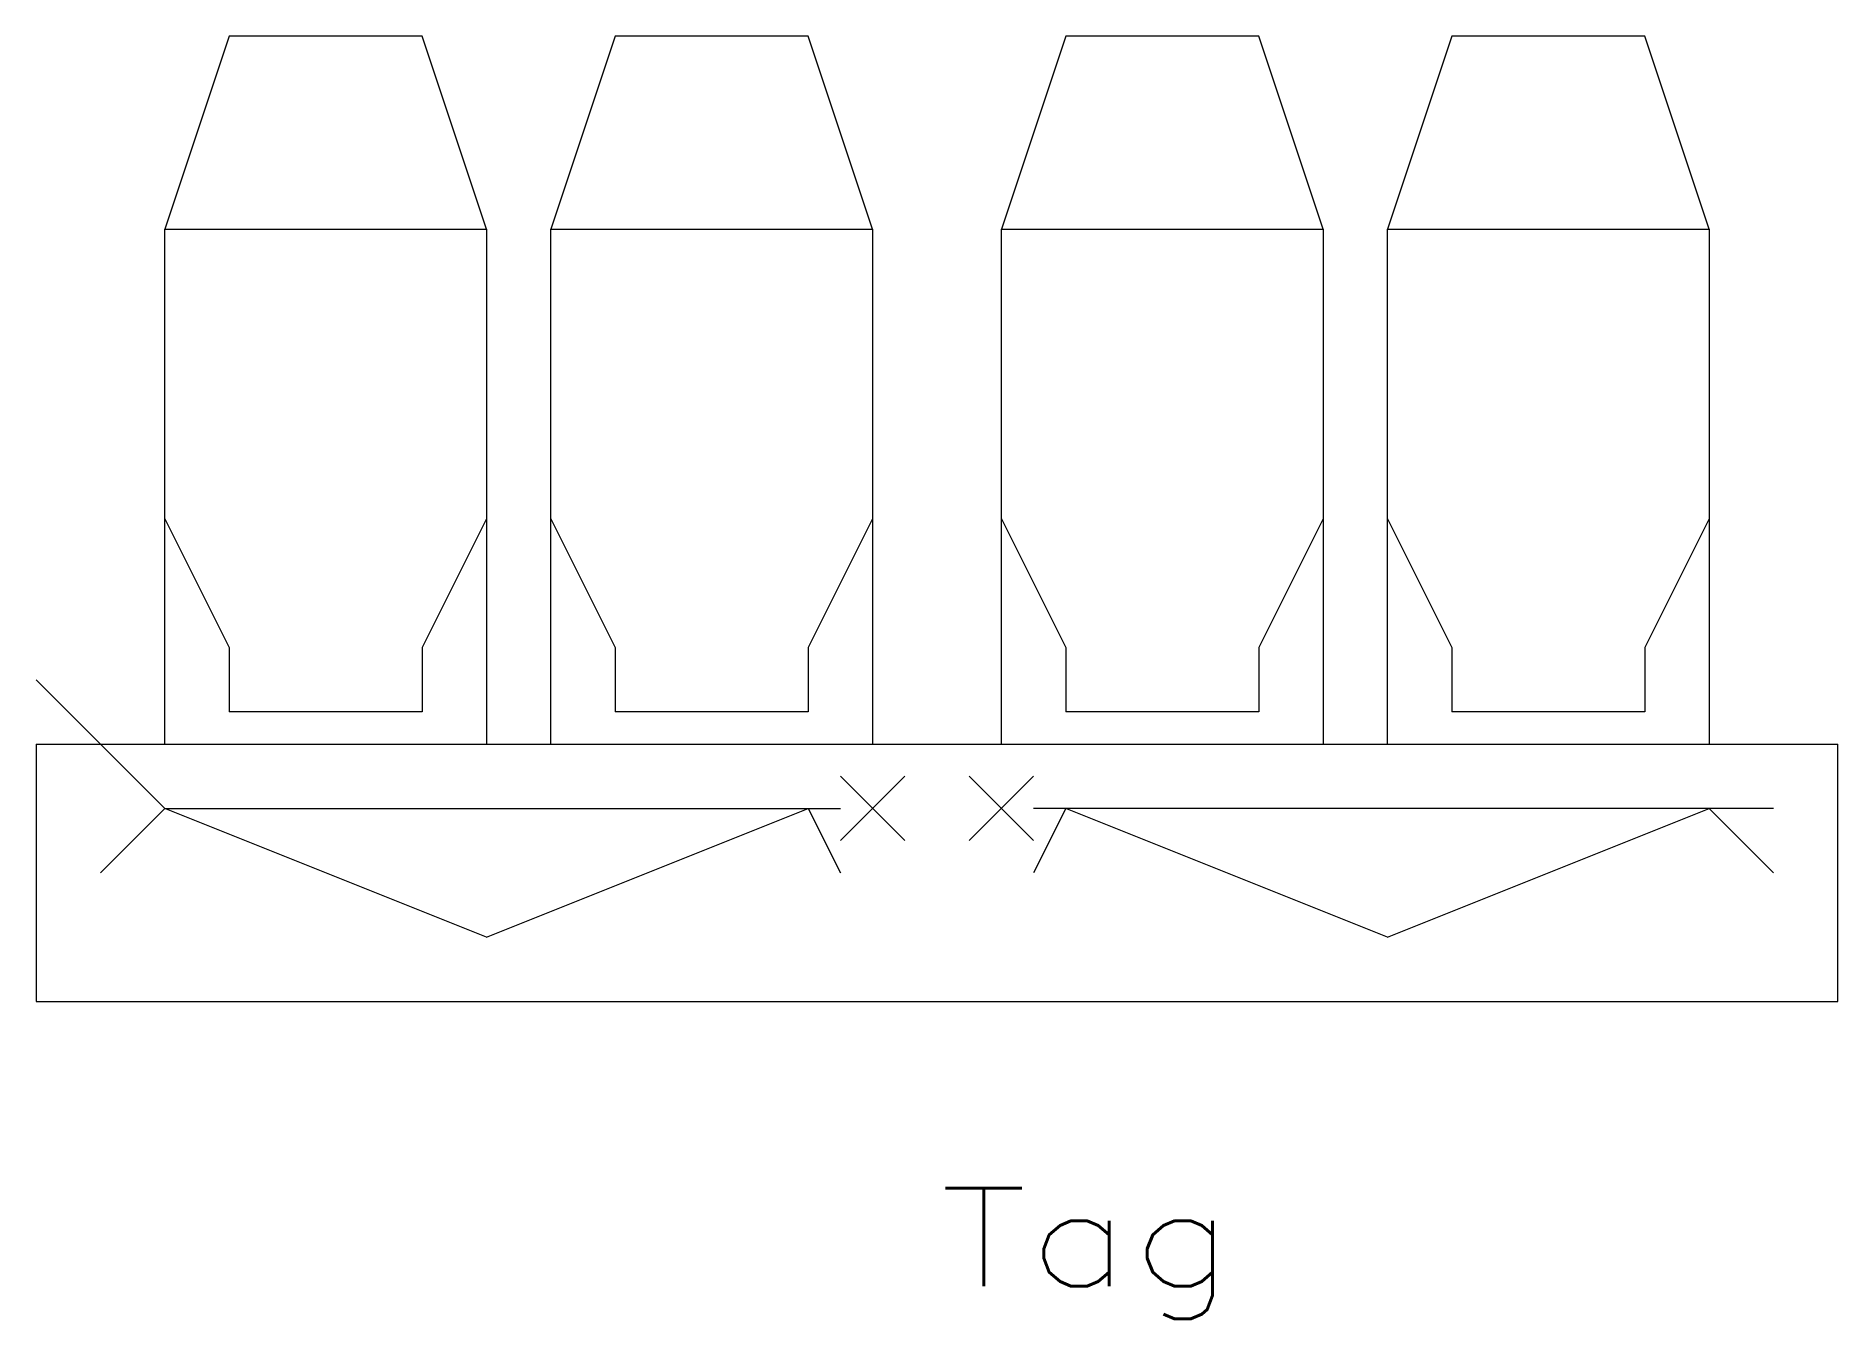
# Model space of a CAD drawing. Header units: inches. Extents: x -17.5 to 17.5, y -14.9 to 10.
import ezdxf
from ezdxf.enums import TextEntityAlignment as Align

# ---------------------------------------------------------------- set-up
doc = ezdxf.new("R2010")
doc.units = ezdxf.units.IN
doc.header["$MEASUREMENT"] = 0
doc.layers.get('0').update_dxf_attribs({"lineweight": 0})
doc.layers.add('1', color=7, linetype='Continuous', lineweight=0)
doc.styles.add('_TCW_TXTSTY_1', font='TXT.SHX')

msp = doc.modelspace()

# ---------------------------------------------------------------- linework, layer by layer
at = {"layer": '1', "color": 7, "linetype": 'Continuous'}
for p, q in [((-13.75, 10), (-15, 6.25)), ((-10, 10), (-13.75, 10)), ((-8.75, 6.25), (-10, 10)), ((-6.25, 10), (-7.5, 6.25)), ((-2.5, 10), (-6.25, 10)), ((-1.25, 6.25), (-2.5, 10)), ((2.5, 10), (1.25, 6.25)), ((6.25, 10), (2.5, 10)), ((7.5, 6.25), (6.25, 10)), ((10, 10), (8.75, 6.25)), ((13.75, 10), (10, 10)), ((15, 6.25), (13.75, 10)), ((-15, -3.75), (-15, 6.25)), ((-15, 6.25), (-8.75, 6.25)), ((-8.75, 6.25), (-8.75, -3.75)), ((-7.5, -3.75), (-7.5, 6.25)), ((-7.5, 6.25), (-1.25, 6.25)), ((-1.25, 6.25), (-1.25, -3.75)), ((1.25, -3.75), (1.25, 6.25)), ((1.25, 6.25), (7.5, 6.25)), ((7.5, 6.25), (7.5, -3.75)), ((8.75, -3.75), (8.75, 6.25)), ((8.75, 6.25), (15, 6.25)), ((15, 6.25), (15, -3.75)), ((-15, 0.625), (-13.75, -1.875)), ((-8.75, 0.625), (-10, -1.875)), ((-7.5, 0.625), (-6.25, -1.875)), ((-1.25, 0.625), (-2.5, -1.875)), ((1.25, 0.625), (2.5, -1.875)), ((7.5, 0.625), (6.25, -1.875)), ((8.75, 0.625), (10, -1.875)), ((15, 0.625), (13.75, -1.875)), ((-13.75, -1.875), (-13.75, -3.125)), ((-10, -1.875), (-10, -3.125)), ((-6.25, -1.875), (-6.25, -3.125)), ((-2.5, -1.875), (-2.5, -3.125)), ((2.5, -1.875), (2.5, -3.125)), ((6.25, -1.875), (6.25, -3.125)), ((10, -1.875), (10, -3.125)), ((13.75, -1.875), (13.75, -3.125)), ((-17.5, -2.5), (-15, -5)), ((-10, -3.125), (-13.75, -3.125)), ((-2.5, -3.125), (-6.25, -3.125)), ((6.25, -3.125), (2.5, -3.125)), ((13.75, -3.125), (10, -3.125)), ((-17.5, -3.75), (-17.5, -8.75)), ((-17.5, -3.75), (17.5, -3.75)), ((17.5, -8.75), (17.5, -3.75)), ((-1.875, -4.375), (-0.625, -5.625)), ((-0.625, -4.375), (-1.875, -5.625)), ((0.625, -4.375), (1.875, -5.625)), ((1.875, -4.375), (0.625, -5.625)), ((-15, -5), (-16.25, -6.25)), ((-15, -5), (-1.875, -5)), ((-8.75, -7.5), (-15, -5)), ((-8.75, -7.5), (-2.5, -5)), ((-2.5, -5), (-1.875, -6.25)), ((16.25, -5), (1.875, -5)), ((2.5, -5), (1.875, -6.25)), ((8.75, -7.5), (2.5, -5)), ((8.75, -7.5), (15, -5)), ((15, -5), (16.25, -6.25)), ((-17.5, -8.75), (17.5, -8.75))]:
    msp.add_line(p, q, dxfattribs=at)

# ---------------------------------------------------------------- texts
at = {"color": 7, "linetype": 'Continuous', "style": '_TCW_TXTSTY_1', "width": 1.166667}
msp.add_text('Tag', height=1.905, dxfattribs=at).set_placement((0.062, -14.281), (5.777, -14.281), align=Align.FIT)

doc.saveas('drawing.dxf')
